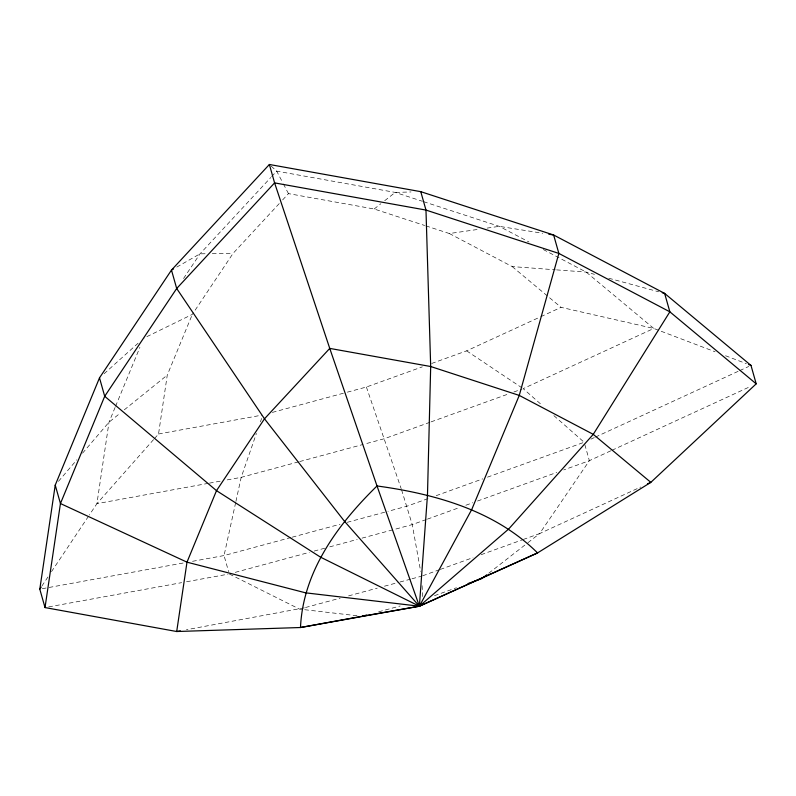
<?xml version="1.0" encoding="UTF-8"?>
<svg xmlns="http://www.w3.org/2000/svg" width="796" height="796" viewBox="0 0 796 796"><rect width="100%" height="100%" fill="white"/><g stroke="black" fill="none" stroke-linecap="round" stroke-linejoin="round"><path stroke-width="0.6" stroke-dasharray="3.98 2.98" d="M154.424 438.636L158.533 433.989L167.26 375.105L191.846 315.544M235.656 502.614L224.044 555.558L228.611 571.667M235.915 501.41L241.188 477.351L256.411 433.452M260.411 421.9L261.615 418.437M115.092 407.443L109.002 422.198L96.923 503.659L89.351 514.992M115.569 406.308L139.917 347.295M183.538 278.52L200.035 253.825L270.789 177.498M279.237 203.577L233.059 253.397L192.314 314.4L143.668 338.22M41.87 586.065L48.058 576.802M51.501 571.647L88.664 516.017M58.446 481.371L76.904 459.77M82.525 453.193L109.002 422.198L120.465 412.935M153.598 439.561L96.923 503.659L208.184 483.371M271.635 176.583L276.69 171.13L395.224 192.413L422.417 201.288M282.6 199.955L288.47 193.617L374.16 209L424.696 225.487M104.097 373.742L138.146 343.175M124.285 409.85L167.26 375.105M374.16 209L380.866 203.726M384.697 200.711L395.224 192.413L411.044 191.955M488.784 573.21L526.902 543.489M527.887 542.733L539.608 533.589L640.72 487.013M176.772 267.078L200.035 253.825L206.144 253.745M431.671 363.464L466.645 350.847L539.718 317.186M540.842 316.669L561.071 307.346L653.795 328.459L715.116 351.782M590.93 439.153L594.313 437.591M595.438 437.074L738.588 371.125M739.723 370.608L748.737 366.459M610.791 450.815L589.378 460.675L563.737 469.929M611.915 450.297L750.568 386.428M347.345 392.169L366.389 387.025L422.348 366.837M429.93 422.288L384.468 438.686L364.17 444.158M431.094 421.86L508.017 394.11M513.838 392L521.997 389.055M428.009 498.614L407.035 506.186L387.901 511.35M436.168 495.669L482.784 478.854M487.441 477.172L584.164 442.268L552.742 414.636M426.228 519.549L412.248 524.594L394.309 529.44M427.392 519.131L460.028 507.35M465.849 505.251L472.844 502.724M477.5 501.042L556.742 472.456M422.696 575.777L439.064 569.866M440.238 569.448L472.973 557.638M481.152 554.683L522.077 539.917M523.241 539.489L539.608 533.589L589.378 460.675L584.493 443.422M434.477 595.677L456.476 587.737M272.341 412.408L346.151 392.488M298.5 461.879L241.188 477.351L225.298 480.247M299.694 461.561L362.976 444.486M291.028 537.489L224.044 555.558L191.1 561.568M292.222 537.171L340.061 524.256M347.235 522.325L386.707 511.669M235.238 572.354L309.385 552.344M314.171 551.061L324.937 548.155M329.723 546.862L357.225 539.439M362.011 538.146L393.105 529.758M304.321 607.826L186.433 629.745M305.515 607.507L340.2 598.144M348.568 595.886L377.274 588.135M384.448 586.204L398.806 582.334M400 582.005L410.766 579.1M411.96 578.782L421.522 576.195M378.647 611.796L400.179 605.985M158.533 433.989L261.605 415.194M209.408 483.142L220.402 481.142M42.238 588.712L183.786 562.901M48.665 606.9L181.667 582.652M186.553 581.757L228.034 574.195M425.87 225.865L449.372 233.536L479.789 229.149M487.092 228.104L499.261 226.353L542.763 233.268M212.263 253.665L233.059 253.397M449.372 233.536L512.196 266.59L555.349 269.794M556.583 269.884L586.174 272.083L594.503 274.341M357.016 615.746L299.535 609.119L229.258 573.976M608.761 278.222L658.7 291.794M423.601 201.667L499.261 226.353L528.972 241.974M725.534 355.742L746.359 363.663M543.27 249.506L586.174 272.083L653.795 328.459L523.171 388.637L541.648 404.885M466.645 350.847L522.136 387.95M512.196 266.59L561.071 307.346M271.207 166.145L276.69 171.13L282.859 182.911M283.426 183.985L288.47 193.617M366.389 387.025L401.204 488.724M401.592 489.888L412.248 524.594L420.666 571.399M422.079 585.657L422.766 597.488"/><path stroke-width="1.19" d="M366.687 615.019L361.901 616.313L419.383 606.214L427.482 495.012L430.686 366.518L425.979 210.074L420.776 191.667L269.376 164.483L171.478 270.093L99.5 377.871L55.232 485.132L39.8 589.159L45.014 607.567L176.702 631.517L300.49 627.517L419.383 606.214L537.549 552.931L650.83 482.356L756.2 383.831L750.986 365.414L664.64 293.406L553.638 234.999L420.776 191.667M45.014 607.567L60.446 503.54L104.704 396.289L176.692 288.5L274.59 182.891L425.979 210.074L558.852 253.417L669.854 311.823L756.2 383.831M55.232 485.132L60.446 503.54L186.99 562.165L305.634 592.841L419.383 606.214L471.769 509.46L519.261 395.413L558.852 253.417L553.638 234.999L548.802 234.233M39.8 589.159L41.173 587.1M99.5 377.871L104.704 396.289L216.502 490.654L320.39 557.081L419.383 606.214L508.763 528.932L593.259 434.347L669.854 311.823L664.64 293.406L662.262 292.759M486.834 574.742L481.938 578.553L468.048 583.558M173.598 268.889L171.478 270.093L176.692 288.5L264.491 418.805L344.379 521.161L419.383 606.214L537.549 552.931C494.973 510.604 434.934 493.868 377.015 485.958C338.161 523.987 303.007 571.16 300.49 627.517L360.697 616.532M647.456 483.908L650.83 482.356L593.259 434.347L519.261 395.413L430.686 366.518L329.753 348.399L264.491 418.805L216.502 490.654L186.99 562.165L176.702 631.517L180.354 630.85M748.678 364.538L750.986 365.414M419.383 606.214L377.015 485.958L329.753 348.399L274.59 182.891L269.376 164.483"/></g></svg>
